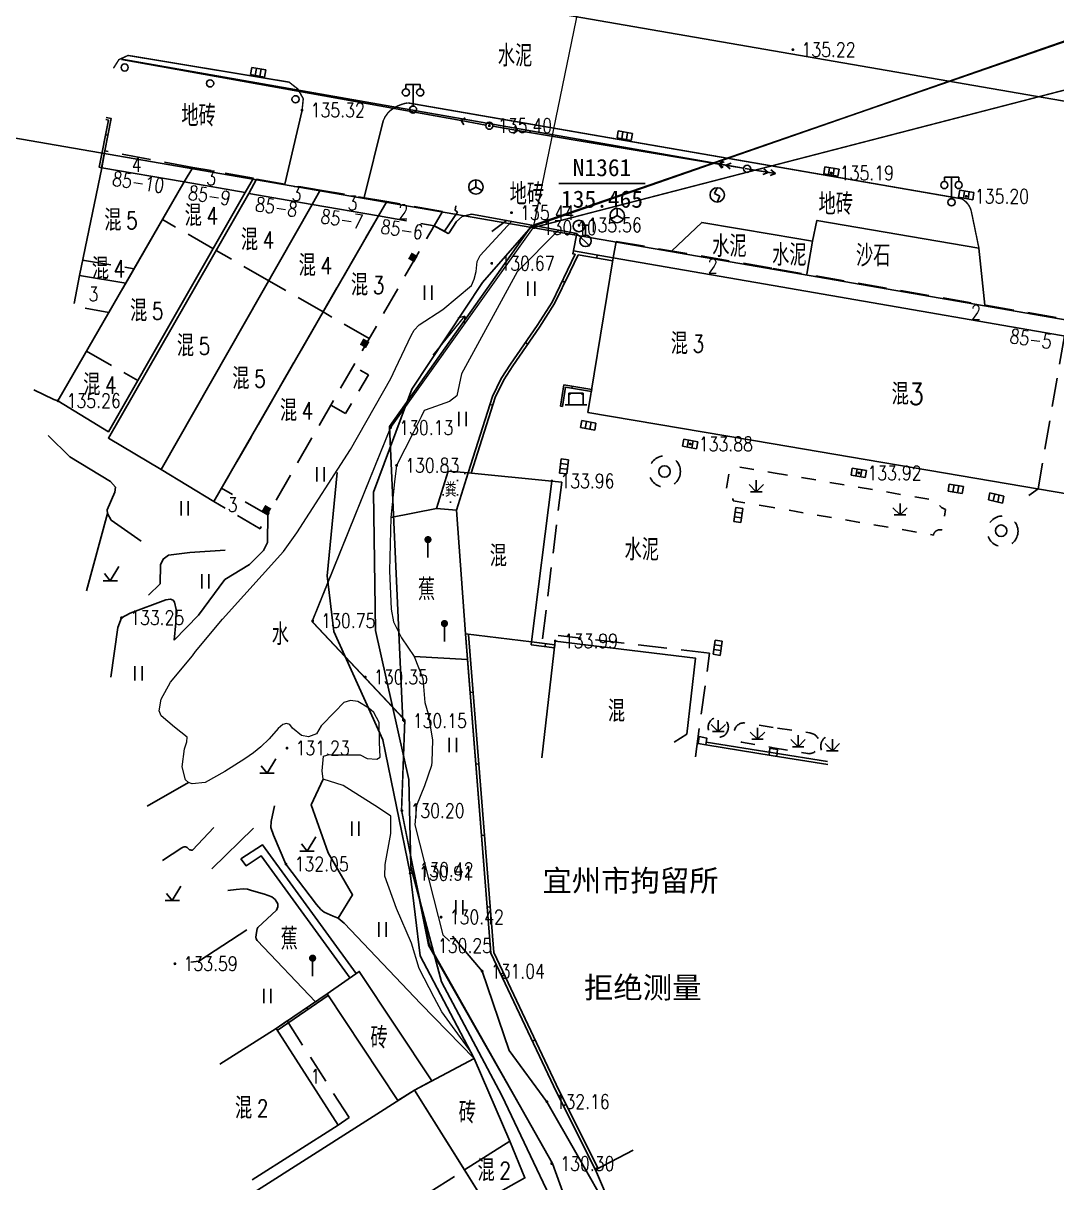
# Model space of a CAD drawing. Extents: x 529262 to 576451, y 2694391 to 2717535.
# Drawn here: x 564062.7 to 564134.7, y 2710622.6 to 2710703.5 of the extents above; entities that cross this region are included whole.
import ezdxf
from ezdxf.enums import TextEntityAlignment as Align
from ezdxf.xclip import XClip

# ---------------------------------------------------------------- set-up
doc = ezdxf.new("R2010")
doc.units = 0
doc.header["$XCLIPFRAME"] = 0
doc.linetypes.add('X5', pattern=[3, 2, -1])
doc.linetypes.add('X6', pattern=[2, 1, -1])
for name, color, linetype in [('a红线图', 1, 'Continuous'), ('DLDW', 8, 'Continuous'), ('DLSS', 4, 'Continuous'), ('DMTZ', 8, 'Continuous'), ('GCD', 8, 'Continuous'), ('GXYZ', 8, 'Continuous'), ('JMD', 8, 'Continuous'), ('KZD', 8, 'Continuous'), ('PP-COM', 7, 'Continuous'), ('RD-中线', 40, 'Continuous'), ('RD-红线', 7, 'Continuous'), ('ZBTZ', 8, 'Continuous'), ('ZJ', 7, 'Continuous'), ('污水管径标注_W10-', 202, 'Continuous')]:
    doc.layers.add(name, color=color, linetype=linetype)
doc.layers.add('SXSS', color=5, linetype='Continuous', lineweight=0)
doc.styles.add('HZ', font='rs.shx', dxfattribs={"width": 0.8, "bigfont": 'hztxt.shx'})
doc.styles.add('等线体', font='simhei.ttf')
doc.linetypes.add('10421', pattern='A,2,[150,AAA.SHX,S=0.5,R=0,X=0,Y=0.5],1e-11', length=2)
doc.linetypes.add('10422', pattern='A,0.75,[150,AAA.SHX,S=0.5,R=0,X=0,Y=0.5],1.5,[177,AAA.SHX,S=1,R=0,X=0,Y=0.4],0.75', length=3)
doc.linetypes.add('1161', pattern='A,0,[149,AAA.SHX,S=0.15,R=0,X=0,Y=0],-1.6', length=1.6)
doc.linetypes.add('444', pattern='A,4.5,[145,AAA.SHX,S=1,R=0,X=0,Y=1],4.5,-0.5,[146,AAA.SHX,S=1,R=0,X=0,Y=0],-0.5', length=10)
doc.linetypes.add('732', pattern='A,9,-0.5,[162,AAA.SHX,S=1,R=0,X=0,Y=0],-0.5', length=10)

# ---------------------------------------------------------------- blocks, each defined once
blk = doc.blocks.new('A$C19FD0107')
at = {"layer": 'RD-中线', "color": 8}
blk.add_lwpolyline([(-6735.89, 16285.457), (-7081.773, 16345.345), (-7093.954, 16347.49), (-7407.424, 16401.508), (-7408.075, 16401.628)], dxfattribs=at)
at = {"layer": 'RD-红线', "color": 8, "linetype": 'Continuous', "flags": 128}
blk.add_lwpolyline([(-6964.331, 16309.787), (-6956.452, 16308.423), (-6775.035, 16277.011)], dxfattribs=at)
blk = doc.blocks.new('GC200')
at = {"linetype": 'Continuous', "const_width": 0.2, "flags": 128}
blk.add_lwpolyline([(-0.1, 0, 1), (0.1, 0, 1)], format="xyb", close=True, dxfattribs=at)
blk = doc.blocks.new('gc041')
for p, q in [((-1, 0.5), (1, 0.5)), ((-1, -0.5), (-1, 0.5)), ((-0.33, 0.5), (-0.33, -0.5)), ((0.33, 0.5), (0.33, -0.5)), ((1, 0.5), (1, -0.5)), ((1, -0.5), (-1, -0.5))]:
    blk.add_line(p, q)
blk = doc.blocks.new('gc097')
at = {"color": 8}
for p, q in [((-1, 2.9), (-1, 3.5)), ((-1, 3.5), (1, 3.5)), ((0, 0.5), (0, 3.5)), ((1, 3.5), (1, 2.9))]:
    blk.add_line(p, q, dxfattribs=at)
for centre in [(-1, 2.4), (1, 2.4), (0, 0)]:
    blk.add_circle(centre, 0.5, dxfattribs=at)
blk = doc.blocks.new('gc124')
at = {"color": 8}
for p, q in [((-1, 1), (0, 0)), ((-0.8, 0), (0.8, 0)), ((0, 0), (0, 1.6)), ((0, 0), (1, 1))]:
    blk.add_line(p, q, dxfattribs=at)
blk = doc.blocks.new('gc122')
at = {"color": 8}
blk.add_circle((0, 0), 0.8, dxfattribs=at)
blk = doc.blocks.new('gc002')
at = {"color": 8, "const_width": 1}
blk.add_lwpolyline([(-0.5, 0), (0.5, 0)], dxfattribs=at)
blk = doc.blocks.new('gc048')
for q in [(-0.87, -0.5), (0, 1), (0.87, -0.5)]:
    blk.add_line((0, 0), q)
blk.add_circle((0, 0), 1)
blk = doc.blocks.new('gc134')
for p, q in [((-0.5, 2.2), (0.5, 2.2)), ((0, 0.8), (0, 2.2))]:
    blk.add_line(p, q)
blk.add_circle((0, 0), 0.8)
blk = doc.blocks.new('gc050')
for p, q in [((0, 1), (-0.38, 0.18)), ((-0.38, 0.18), (0.38, -0.18)), ((0, -1), (0.38, -0.18))]:
    blk.add_line(p, q)
blk.add_circle((0, 0), 1)
blk = doc.blocks.new('gc170')
at = {"color": 8, "linetype": 'Continuous'}
blk.add_circle((0, 0), 0.5, dxfattribs=at)
blk = doc.blocks.new('gc022')
for p, q in [((-1.5, 0), (1.5, 0)), ((-1, 0), (-1, 1.6)), ((-1, 1.6), (1, 1.6)), ((-1, 1.6), (-0.8, 1.4)), ((1, 1.6), (0.8, 1.4)), ((1, 1.6), (1, 0))]:
    blk.add_line(p, q)
blk = doc.blocks.new('gc123')
at = {"color": 8}
for p, q in [((0, 0), (1.2, 2)), ((-1, 0), (1, 0)), ((0, 0), (-0.8, 1))]:
    blk.add_line(p, q, dxfattribs=at)
blk = doc.blocks.new('gc121')
at = {"color": 8}
for p, q in [((-0.5, -1), (-0.5, 1)), ((0.5, -1), (0.5, 1))]:
    blk.add_line(p, q, dxfattribs=at)
blk = doc.blocks.new('gc165')
at = {"color": 8}
blk.add_line((0, 0), (0, 2), dxfattribs=at)
at = {"color": 8, "const_width": 0.5}
blk.add_lwpolyline([(-0.25, 2.5, 1), (0.25, 2.5, 1)], format="xyb", close=True, dxfattribs=at)
blk = doc.blocks.new('gc013a')
at = {"linetype": 'Continuous'}
blk.add_line((0.5, 0), (4, 0), dxfattribs=at)
at = {"linetype": 'Continuous', "flags": 128}
for points in [[(2.31, -0.4), (3, 0), (2.31, 0.4)], [(3.31, -0.4), (4, 0), (3.31, 0.4)]]:
    blk.add_lwpolyline(points, dxfattribs=at)
blk = doc.blocks.new('gc013b')
at = {"linetype": 'Continuous'}
blk.add_line((0.5, 0), (4, 0), dxfattribs=at)
at = {"linetype": 'Continuous', "flags": 128}
blk.add_lwpolyline([(3.5, 0.5), (4, 0), (3.5, -0.5)], dxfattribs=at)
blk = doc.blocks.new('gc086')
at = {"color": 8}
for p, q in [((0, 0), (7, 0)), ((7, 0), (6.18, 0.57)), ((7, 0), (6.18, -0.57))]:
    blk.add_line(p, q, dxfattribs=at)
blk = doc.blocks.new('gc117')
at = {"color": 8}
blk.add_circle((0, 0), 0.8, dxfattribs=at)
blk.add_point((0, 0), dxfattribs=at)

msp = doc.modelspace()

# ---------------------------------------------------------------- hatches: boundary and pattern name
at = {"layer": 'DLDW', "linetype": 'Continuous'}
h = msp.add_hatch(dxfattribs=at)
h.set_pattern_fill('1061', color=256, scale=0.5, style=0)
h.set_pattern_definition([(0, (114.99765, 2.56804), (0.5, 0.5), [0, -1]), (0, (115.49765, 3.06804), (0.5, 0.5), [0, -1])])
h.paths.add_polyline_path([(564093.746, 2710672.117), (564092.35, 2710672.23), (564091.527, 2710669.618), (564092.923, 2710669.505)])

# ---------------------------------------------------------------- linework, layer by layer
at = {"color": 8, "linetype": 'Continuous', "flags": 128}
for points in [[(564089.197, 2710654.818), (564088.259, 2710675.347), (564098.145, 2710689.324), (564157.1, 2710709.72), (564157.771, 2710722.566), (564163.425, 2710723.116), (564171.239, 2710725.667)], [(564089.924, 2710644.435), (564091.035, 2710639.149), (564099.61, 2710623.982), (564105.648, 2710607.229)]]:
    msp.add_lwpolyline(points, dxfattribs=at)
at = {"layer": 'a红线图', "color": 8, "lineweight": 0}
msp.add_lwpolyline([(564180.657, 2710762.122), (564177.458, 2710741.434), (564175.656, 2710734.581), (564173.502, 2710729.139), (564171.167, 2710725.621), (564163.381, 2710723.019), (564157.821, 2710722.612), (564157.093, 2710709.558), (564156.441, 2710704.268), (564103.58, 2710715.037), (564098.271, 2710689.203), (564088.339, 2710675.273), (564082.863, 2710661.751), (564089.318, 2710654.885), (564089.093, 2710648.604), (564090.982, 2710639.157), (564099.605, 2710623.995), (564108.781, 2710598.575)], dxfattribs=at)
msp.add_lwpolyline([(564180.657, 2710762.122), (564177.458, 2710741.434), (564175.656, 2710734.581), (564173.502, 2710729.139), (564171.167, 2710725.621), (564163.381, 2710723.019), (564157.821, 2710722.612), (564157.093, 2710709.558), (564156.441, 2710704.268), (564103.58, 2710715.037), (564098.271, 2710689.203), (564088.339, 2710675.273), (564082.863, 2710661.751), (564089.318, 2710654.885), (564089.093, 2710648.604), (564090.982, 2710639.157), (564099.605, 2710623.995), (564108.781, 2710598.575)], dxfattribs=at)
at = {"layer": 'DLDW', "linetype": 'Continuous', "flags": 128}
msp.add_lwpolyline([(564093.746, 2710672.117), (564092.35, 2710672.23), (564091.527, 2710669.618), (564092.923, 2710669.505)], close=True, dxfattribs=at)
at = {"layer": 'DLSS', "linetype": 'Continuous'}
for p, q in [((564096.416, 2710689.691), (564095.385, 2710688.932)), ((564096.416, 2710689.691), (564101.307, 2710688.804)), ((564101.307, 2710688.804), (564102.214, 2710687.901))]:
    msp.add_line(p, q, dxfattribs=at)
at = {"layer": 'DLSS', "linetype": 'Continuous', "const_width": 0.1}
msp.add_lwpolyline([(564082.167, 2710697.391), (564082.253, 2710698.184), (564081.873, 2710698.866), (564081.263, 2710699.343), (564070.044, 2710701.205), (564069.411, 2710700.917), (564069.025, 2710700.311)], dxfattribs=at)
at = {"layer": 'DLSS', "linetype": 'Continuous', "const_width": 0.1, "elevation": 135.373, "flags": 128}
for points in [[(564114.998, 2710693.486), (564089.536, 2710697.898, 0.147986), (564088.189, 2710697.252), (564087.959, 2710696.935), (564087.813, 2710696.637)], [(564129.322, 2710687.782), (564128.801, 2710690.306, 0.224606), (564128.118, 2710691.213), (564114.998, 2710693.486)]]:
    msp.add_lwpolyline(points, format="xyb", dxfattribs=at)
at = {"layer": 'DLSS', "linetype": 'X6', "flags": 128}
for points, elevation in [([(564114.998, 2710669.686), (564112.199, 2710670.164, 0.388039), (564111.678, 2710670.7), (564111.918, 2710672.141, 0.240953), (564112.561, 2710672.533), (564114.998, 2710672.119)], 133.975), ([(564114.998, 2710672.119), (564126.494, 2710670.164, 0.361187), (564127.004, 2710669.566), (564126.777, 2710668.11, 0.472888), (564126.155, 2710667.778), (564114.998, 2710669.686)], 133.975), ([(564114.998, 2710654.371), (564113.02, 2710654.672, 0.939815), (564112.78, 2710653.335), (564114.998, 2710652.954)], 134.077), ([(564114.998, 2710652.954), (564117.405, 2710652.54, 0.999197), (564117.551, 2710653.983), (564114.998, 2710654.371)], 134.077)]:
    msp.add_lwpolyline(points, format="xyb", dxfattribs=dict(at, elevation=elevation))
at = {"layer": 'DLSS', "linetype": 'X6'}
for centre, radius in [((564107.433, 2710672.208, 133.994), 1.092), ((564130.978, 2710668.036, 133.927), 1.07), ((564111.165, 2710654.374, 134.015), 0.703)]:
    msp.add_circle(centre, radius, dxfattribs=at)
msp.add_arc((564119.075, 2710653.058, 134.037), 0.773, 126.20907, 244.9198, dxfattribs=at)
at = {"layer": 'DMTZ', "linetype": '10422', "flags": 128}
for points in [[(564096.416, 2710689.691), (564093.968, 2710690.131), (564093.322, 2710689.968), (564092.935, 2710689.624), (564092.42, 2710688.841), (564092.344, 2710688.803), (564091.362, 2710689.331)], [(564101.067, 2710687.576), (564101.081, 2710687.619), (564101.307, 2710688.804)], [(564102.613, 2710623.521), (564099.904, 2710628.937), (564095.328, 2710638.62), (564093.699, 2710659.092), (564093.561, 2710660.879), (564092.923, 2710669.505), (564093.746, 2710672.117), (564095.433, 2710677.428), (564096.05, 2710678.69), (564096.685, 2710679.689), (564098.549, 2710682.378), (564099.588, 2710684.001), (564100.659, 2710686.242), (564101.189, 2710687.352), (564101.032, 2710687.379), (564101.067, 2710687.576)], [(564065.163, 2710677.132), (564064.865, 2710677.213), (564063.491, 2710677.898)]]:
    msp.add_lwpolyline(points, dxfattribs=at)
at = {"layer": 'DMTZ', "linetype": '10421', "flags": 128}
for points in [[(564064.475, 2710674.725), (564065.981, 2710673.226), (564068.822, 2710671.509), (564069.171, 2710671.106), (564069.12, 2710670.765), (564068.593, 2710669.529), (564068.618, 2710669.277)], [(564084.622, 2710672.132), (564083.907, 2710664.927), (564084.383, 2710661.056), (564087.795, 2710653.511), (564089.704, 2710644.209), (564090.39, 2710638.437), (564094.165, 2710631.279)], [(564068.618, 2710669.277), (564068.856, 2710668.819), (564070.948, 2710667.36)], [(564079.785, 2710669.175), (564079.769, 2710667.251), (564079.488, 2710666.69), (564078.498, 2710665.733), (564076.798, 2710664.684), (564074.953, 2710662.2), (564073.254, 2710660.441)], [(564076.819, 2710666.722), (564074.359, 2710666.559), (564072.873, 2710666.363), (564072.484, 2710666.101), (564072.312, 2710665.709), (564072.289, 2710664.379), (564071.469, 2710663.578)], [(564080.252, 2710648.892), (564080.015, 2710647.81), (564079.99, 2710647.386), (564080.176, 2710646.853), (564081.048, 2710644.84), (564083.17, 2710642.021), (564083.482, 2710641.672), (564083.707, 2710641.495), (564084.335, 2710641.221), (564084.691, 2710641.065), (564085.101, 2710640.73), (564090.45, 2710635.089), (564094.169, 2710631.28)], [(564072.443, 2710645.081), (564073.794, 2710645.969), (564073.874, 2710646.021), (564073.96, 2710646.046), (564074.052, 2710646.044), (564074.127, 2710646.026), (564074.165, 2710646.003), (564074.322, 2710645.844), (564074.369, 2710645.824), (564074.432, 2710645.802), (564074.506, 2710645.8), (564074.534, 2710645.814), (564076.029, 2710647.393)], [(564075.877, 2710644.5), (564078.795, 2710647.34)], [(564077.001, 2710642.996), (564077.568, 2710643.065), (564078.054, 2710643.12), (564078.359, 2710643.088), (564078.64, 2710643.01), (564079.54, 2710642.743), (564080.055, 2710642.549), (564080.289, 2710642.362), (564080.475, 2710642.077), (564080.476, 2710641.867), (564080.389, 2710641.633), (564079.083, 2710640.419), (564079.038, 2710640.316), (564078.988, 2710640.08), (564078.937, 2710639.74), (564078.978, 2710639.628), (564079.03, 2710639.52), (564083.092, 2710635.243)], [(564102.858, 2710615.84), (564103.039, 2710616.15), (564103.23, 2710616.15), (564103.675, 2710615.931), (564103.93, 2710615.927), (564104.206, 2710616.13), (564104.29, 2710616.5), (564104.205, 2710617.104), (564104.004, 2710617.549), (564102.521, 2710619.424), (564102.468, 2710619.788), (564102.527, 2710620.224), (564102.706, 2710620.582), (564102.892, 2710621.116), (564102.864, 2710621.882), (564101.339, 2710624.578), (564099.226, 2710628.28), (564096.604, 2710631.857), (564094.714, 2710637.373), (564092.644, 2710639.822)]]:
    msp.add_lwpolyline(points, dxfattribs=at)
at = {"layer": 'DMTZ', "linetype": '10421'}
for points in [[(564073.004, 2710663.316), (564072.676, 2710663.261), (564070.202, 2710662.341), (564069.59, 2710662.009), (564069.326, 2710661.322), (564068.851, 2710657.875)], [(564073.004, 2710663.316), (564073.178, 2710663.233), (564073.272, 2710663.093), (564073.393, 2710662.581), (564073.382, 2710661.661), (564073.254, 2710660.441)]]:
    msp.add_lwpolyline(points, dxfattribs=at)
at = {"layer": 'DMTZ', "linetype": '10422', "elevation": 133.565, "flags": 128}
for points in [[(564077.911, 2710645.196), (564079.417, 2710646.173), (564085.933, 2710637.205)], [(564085.509, 2710636.897), (564079.321, 2710645.411), (564078.272, 2710644.73), (564077.911, 2710645.196)]]:
    msp.add_lwpolyline(points, dxfattribs=at)
at = {"layer": 'GXYZ', "linetype": 'Continuous'}
for p, q in [((564093.244, 2710696.66), (564069.599, 2710700.915)), ((564111.203, 2710693.652), (564069.608, 2710700.95)), ((564111.2, 2710693.636), (564097.185, 2710695.977)), ((564113.027, 2710693.331), (564115.144, 2710692.967))]:
    msp.add_line(p, q, dxfattribs=at)
at = {"layer": 'GXYZ', "linetype": '732', "flags": 128}
msp.add_lwpolyline([(564190.37, 2710463.143), (564190.386, 2710467.025), (564189.579, 2710469.156), (564186.731, 2710471.163), (564184.456, 2710473.027), (564183.021, 2710476.047), (564179.783, 2710485.702), (564177.782, 2710492.779), (564176.798, 2710499.513), (564176.175, 2710507.868), (564178.439, 2710515.777), (564181.881, 2710521.084), (564184.755, 2710529.967), (564185.933, 2710536.671), (564185.285, 2710541.14), (564182.402, 2710547.432), (564179.873, 2710548.785), (564175.559, 2710549.294), (564163.476, 2710554.198), (564153.663, 2710559.149), (564143.785, 2710566.215), (564141.644, 2710568.445), (564137.564, 2710571.934), (564133.83, 2710574.642), (564129.81, 2710576.899), (564122.388, 2710579.8), (564119.895, 2710582.521), (564119.15, 2710587.419), (564118.187, 2710590.186), (564114.103, 2710593.882), (564110.752, 2710595.123), (564107.191, 2710600.989), (564104.682, 2710610.577), (564101.404, 2710617.513), (564096.096, 2710628.709), (564091.879, 2710636.635), (564089.742, 2710644.659), (564089.613, 2710650.743), (564087.283, 2710661.114), (564087.154, 2710670.756), (564089.808, 2710677.939), (564094.734, 2710685.389), (564098.14, 2710689.247), (564157.276, 2710709.889), (564158.941, 2710722.677), (564170.731, 2710725.876), (564175.463, 2710734.571), (564177.426, 2710742.717), (564180.17, 2710760.422), (564179.078, 2710764.864), (564165.135, 2710778.121), (564158.076, 2710828.047), (564164.727, 2710856.572), (564174.244, 2710890.215), (564177.245, 2710909.001), (564177.375, 2710911.216)], dxfattribs=at)
at = {"layer": 'JMD', "linetype": 'Continuous'}
for p, q in [((564068.638, 2710695.647), (564068.491, 2710695.676)), ((564068.189, 2710693.38), (564068.042, 2710693.409)), ((564101.067, 2710687.576), (564101.032, 2710687.379)), ((564102.736, 2710687.286), (564102.702, 2710687.089)), ((564100.295, 2710685.481), (564100.475, 2710685.395)), ((564097.732, 2710681.2), (564097.897, 2710681.086)), ((564100.981, 2710678.149), (564100.957, 2710678.001)), ((564102.351, 2710677.925), (564102.326, 2710677.777)), ((564095.259, 2710676.882), (564095.45, 2710676.822)), ((564100.165, 2710676.763), (564100.313, 2710676.739)), ((564133.446, 2710671), (564132.793, 2710670.538)), ((564098.154, 2710660.321), (564098.13, 2710660.122)), ((564099.128, 2710660.203), (564099.104, 2710660.004)), ((564099.778, 2710660.124), (564099.754, 2710659.925)), ((564093.885, 2710656.797, -528.909), (564094.084, 2710656.813, -528.909)), ((564110.331, 2710653.34), (564110.299, 2710653.143)), ((564115.268, 2710652.553, 133.514), (564115.237, 2710652.355, 133.514)), ((564094.28, 2710651.813, -528.909), (564094.48, 2710651.829, -528.909)), ((564094.676, 2710646.829, -528.909), (564094.875, 2710646.845, -528.909)), ((564095.072, 2710641.844, -528.909), (564095.271, 2710641.86, -528.909)), ((564096.014, 2710637.168), (564096.15, 2710637.232)), ((564096.082, 2710637.024, -528.909), (564096.263, 2710637.109, -528.909)), ((564096.099, 2710637.032), (564096.235, 2710637.096)), ((564083.909, 2710635.801), (564083.993, 2710635.677)), ((564082.489, 2710634.831), (564082.573, 2710634.708)), ((564098.218, 2710632.503, -528.909), (564098.399, 2710632.589, -528.909)), ((564100.376, 2710627.993, -528.909), (564100.555, 2710628.082, -528.909))]:
    msp.add_line(p, q, dxfattribs=at)
at = {"layer": 'JMD', "linetype": 'X5'}
msp.add_line((564135.278, 2710681.655), (564133.446, 2710671), dxfattribs=at)
at = {"layer": 'JMD', "linetype": 'Continuous', "flags": 128}
for points in [[(564068.488, 2710696.731), (564068.691, 2710696.69), (564068.042, 2710693.409)], [(564068.518, 2710696.878), (564068.868, 2710696.808), (564068.189, 2710693.38)], [(564101.032, 2710687.379), (564101.189, 2710687.352)], [(564101.067, 2710687.576), (564103.85, 2710687.092)], [(564101.394, 2710687.316), (564103.817, 2710686.895)], [(564114.998, 2710685.163), (564103.85, 2710687.092), (564102.088, 2710676.317), (564114.998, 2710674.128)], [(564114.998, 2710674.128), (564137.783, 2710670.264), (564139.625, 2710680.903), (564114.998, 2710685.163)], [(564102.351, 2710677.925), (564100.407, 2710678.243), (564100.165, 2710676.763)], [(564102.326, 2710677.777), (564100.531, 2710678.071), (564100.313, 2710676.739)], [(564098.154, 2710660.321), (564099.778, 2710660.124)], [(564098.13, 2710660.122), (564099.754, 2710659.925)], [(564080.359, 2710633.377), (564083.909, 2710635.801)], [(564080.44, 2710633.251), (564083.993, 2710635.677)], [(564078.687, 2710622.841), (564084.678, 2710626.642), (564080.359, 2710633.377), (564076.429, 2710630.884)], [(564105.238, 2710624.901), (564102.613, 2710623.521), (564103.797, 2710620.759), (564107.026, 2710622.04)]]:
    msp.add_lwpolyline(points, dxfattribs=at)
at = {"layer": 'JMD', "linetype": 'X5'}
for points in [[(564073.962, 2710692.402), (564074.555, 2710693.405), (564068.422, 2710694.558), (564068.21, 2710693.375)], [(564078.192, 2710691.652), (564078.785, 2710692.655), (564074.555, 2710693.405), (564073.962, 2710692.402)], [(564091.362, 2710689.331), (564091.955, 2710690.334), (564088.077, 2710691.021), (564087.484, 2710690.018)], [(564103.85, 2710687.092), (564104.051, 2710688.247), (564114.998, 2710686.355)], [(564114.998, 2710686.355), (564139.825, 2710682.063), (564139.625, 2710680.903)], [(564109.573, 2710652.319), (564110.56, 2710659.536), (564100.01, 2710660.78)], [(564080.359, 2710633.377), (564081.128, 2710633.907), (564085.447, 2710627.172), (564084.678, 2710626.642)]]:
    msp.add_lwpolyline(points, dxfattribs=at)
at = {"layer": 'JMD', "linetype": 'Continuous', "flags": 128}
for points in [[(564068.21, 2710693.375), (564066.652, 2710685.876), (564069.886, 2710685.329), (564073.962, 2710692.402)], [(564073.962, 2710692.402), (564078.192, 2710691.652), (564068.679, 2710674.972), (564065.163, 2710677.132)], [(564078.449, 2710691.577), (564068.676, 2710674.538), (564072.34, 2710672.338), (564082.882, 2710690.807)], [(564082.882, 2710690.807), (564087.484, 2710690.018), (564076.028, 2710670.114), (564072.34, 2710672.338)], [(564088.836, 2710628.354), (564083.909, 2710635.801), (564086.154, 2710637.358), (564091.201, 2710629.726), (564089.991, 2710629.092)], [(564089.991, 2710629.092), (564094.169, 2710631.28), (564096.64, 2710625.537), (564093.486, 2710623.525)], [(564089.991, 2710629.092), (564078.815, 2710621.953), (564083.638, 2710614.263), (564094.842, 2710621.366)]]:
    msp.add_lwpolyline(points, close=True, dxfattribs=at)
at = {"layer": 'JMD', "linetype": 'X5'}
for points, elevation in [([(564078.449, 2710691.577), (564078.989, 2710692.585), (564083.422, 2710691.815), (564082.882, 2710690.807)], -527.367), ([(564087.484, 2710690.018), (564088.077, 2710691.021), (564083.422, 2710691.815), (564082.882, 2710690.807)], 135.674), ([(564099.558, 2710671.542), (564100.256, 2710671.467), (564098.891, 2710660.232), (564098.154, 2710660.321)], 133.963)]:
    msp.add_lwpolyline(points, dxfattribs=dict(at, elevation=elevation))
at = {"layer": 'JMD', "linetype": '444'}
msp.add_lwpolyline([(564091.362, 2710689.331), (564092.098, 2710688.948), (564092.989, 2710690.276), (564092.831, 2710690.412), (564092.888, 2710690.719)], dxfattribs=at)
at = {"layer": 'JMD', "linetype": 'X5', "flags": 128}
for points in [[(564075.96, 2710687.739), (564072.442, 2710689.764)], [(564079.852, 2710685.499), (564076.176, 2710687.615)], [(564083.631, 2710683.324), (564079.852, 2710685.499)], [(564086.843, 2710681.475), (564083.631, 2710683.324)], [(564076.557, 2710671.033), (564076.011, 2710670.102), (564079.24, 2710668.219), (564079.778, 2710669.19)]]:
    msp.add_lwpolyline(points, dxfattribs=at)
msp.add_lwpolyline([(564087.484, 2710690.018), (564091.362, 2710689.331), (564079.778, 2710669.19), (564076.557, 2710671.033)], close=True, dxfattribs=at)
for points, elevation in [([(564066.872, 2710686.937), (564070.462, 2710686.329)], 12.934), ([(564066.652, 2710685.876), (564066.257, 2710683.727), (564068.704, 2710683.277), (564069.886, 2710685.329)], -529.811), ([(564067.15, 2710680.581), (564070.718, 2710678.547)], -515.648), ([(564084.169, 2710676.825), (564085.189, 2710676.238), (564086.797, 2710678.936), (564085.734, 2710679.547)], -531.875), ([(564092.002, 2710619.625), (564090.663, 2710621.721), (564093.486, 2710623.525)], -523.618)]:
    msp.add_lwpolyline(points, dxfattribs=dict(at, elevation=elevation))
at = {"layer": 'JMD', "linetype": 'Continuous'}
for points in [[(564093.746, 2710672.117), (564095.433, 2710677.428), (564096.05, 2710678.69), (564096.685, 2710679.689), (564098.549, 2710682.378), (564099.588, 2710684.001), (564100.659, 2710686.242), (564101.189, 2710687.352)], [(564093.949, 2710672.097), (564095.619, 2710677.353), (564096.224, 2710678.592), (564096.851, 2710679.578), (564098.715, 2710682.267), (564099.763, 2710683.904), (564100.839, 2710686.156), (564101.394, 2710687.316)], [(564108.083, 2710653.347), (564108.977, 2710653.905), (564109.571, 2710659.195), (564099.808, 2710660.387), (564098.874, 2710652.237)]]:
    msp.add_lwpolyline(points, dxfattribs=at)
at = {"layer": 'JMD', "linetype": 'Continuous', "flags": 128}
for points, elevation in [([(564093.746, 2710672.117), (564099.558, 2710671.542), (564098.154, 2710660.321), (564093.561, 2710660.879), (564092.923, 2710669.505)], -0.057), ([(564109.767, 2710653.245), (564109.834, 2710653.724), (564110.364, 2710653.622), (564110.299, 2710653.157)], -529.551), ([(564093.486, 2710623.525), (564096.64, 2710625.537), (564097.692, 2710622.971), (564094.842, 2710621.366)], -524.469)]:
    msp.add_lwpolyline(points, close=True, dxfattribs=dict(at, elevation=elevation))
for points, elevation in [([(564093.561, 2710660.879), (564095.328, 2710638.62), (564099.904, 2710628.937), (564102.613, 2710623.521)], -528.909), ([(564093.763, 2710660.854), (564095.524, 2710638.672), (564100.084, 2710629.025), (564102.79, 2710623.614)], -528.909), ([(564114.998, 2710652.393), (564110.299, 2710653.143)], 133.514), ([(564114.998, 2710652.596), (564110.331, 2710653.34)], 133.514), ([(564114.998, 2710652.393), (564114.714, 2710652.439), (564114.768, 2710652.913), (564114.998, 2710652.875)], -529.839), ([(564114.998, 2710652.875), (564115.301, 2710652.824), (564115.247, 2710652.354), (564114.998, 2710652.393)], -529.839), ([(564118.783, 2710651.992), (564114.998, 2710652.596)], 133.514), ([(564118.803, 2710651.787), (564114.998, 2710652.393)], 133.514)]:
    msp.add_lwpolyline(points, dxfattribs=dict(at, elevation=elevation))
at = {"layer": 'KZD', "linetype": 'Continuous'}
msp.add_line((564100.064, 2710692.281), (564106.064, 2710692.281), dxfattribs=at)
at = {"layer": 'SXSS', "color": 8, "linetype": 'Continuous', "flags": 128}
msp.add_lwpolyline([(564093.939, 2710631.734), (564091.894, 2710634.552), (564091.382, 2710635.531), (564090.325, 2710637.565), (564089.793, 2710639.332), (564088.743, 2710641.736), (564087.939, 2710644.002), (564087.948, 2710644.802), (564088.351, 2710646.967), (564088.351, 2710648.174), (564087.495, 2710648.753), (564085.029, 2710650.313), (564083.639, 2710650.763), (564083.569, 2710651.345), (564083.67, 2710652.352), (564084.056, 2710652.471), (564084.752, 2710652.452), (564086.212, 2710652.452), (564086.703, 2710652.197), (564087.369, 2710652.15), (564087.601, 2710652.3), (564087.56, 2710653.33), (564087.537, 2710654.705), (564087.179, 2710655.407), (564086.827, 2710655.714), (564086.047, 2710656.172), (564085.532, 2710656.239), (564085.084, 2710656.103), (564084.442, 2710655.462), (564083.503, 2710654.476), (564083.182, 2710653.926), (564082.611, 2710653.709), (564082.127, 2710653.812), (564081.508, 2710654.316), (564081.325, 2710654.568), (564081.076, 2710654.651), (564080.821, 2710654.568), (564080.5, 2710654.293), (564079.878, 2710653.576), (564079.285, 2710653.009), (564078.78, 2710652.597), (564078.173, 2710652.183), (564076.793, 2710651.288), (564075.42, 2710650.529), (564074.514, 2710650.441), (564074.263, 2710650.536), (564074.046, 2710650.704), (564073.813, 2710651.61), (564073.988, 2710652.866), (564074.144, 2710653.368), (564074.163, 2710653.684), (564073.287, 2710654.385), (564072.352, 2710655.174), (564072.218, 2710655.525), (564072.352, 2710656.342), (564072.994, 2710657.511), (564074.543, 2710659.352), (564074.733, 2710659.652), (564076.62, 2710661.92), (564080.88, 2710666.634), (564081.813, 2710667.938), (564085.541, 2710673.732), (564088.355, 2710678.691), (564088.667, 2710679.381), (564089.76, 2710681.678), (564089.983, 2710682.06), (564090.325, 2710682.431), (564091.982, 2710683.486), (564093.969, 2710685.171), (564094.159, 2710685.611), (564094.294, 2710686.139), (564094.367, 2710686.852), (564094.58, 2710687.254), (564096.757, 2710689.629)], dxfattribs=at)
at = {"layer": 'SXSS', "color": 8, "linetype": 'Continuous', "elevation": 130.669, "flags": 128}
msp.add_lwpolyline([(564100.03, 2710689.02), (564097.148, 2710686.124), (564093.279, 2710679.011), (564092.956, 2710677.48), (564092.437, 2710677.082), (564091.13, 2710676.608), (564090.681, 2710676.445), (564090.464, 2710676.018), (564089.909, 2710674.909), (564088.751, 2710672.625), (564088.616, 2710671.489), (564088.359, 2710669.008), (564088.255, 2710665.27), (564088.374, 2710662.618), (564088.53, 2710661.723), (564089.095, 2710660.622), (564089.967, 2710659.299), (564090.583, 2710657.766), (564090.732, 2710656.1), (564090.951, 2710655.313), (564091.264, 2710653.489), (564091.21, 2710651.972), (564091.181, 2710651.704), (564090.695, 2710650.292), (564090.148, 2710648.915), (564090.013, 2710647.583), (564091.974, 2710639.898), (564092.444, 2710639.466)], dxfattribs=at)
at = {"layer": 'ZBTZ', "linetype": '1161', "flags": 128}
for points, elevation in [([(564082.167, 2710697.391), (564080.963, 2710692.242)], 135.322), ([(564087.813, 2710696.637), (564086.487, 2710691.292)], 135.261), ([(564117.732, 2710688.263), (564117.332, 2710685.951)], 135.35), ([(564089.967, 2710659.299), (564093.699, 2710659.092)], -535.303), ([(564074.263, 2710650.536), (564071.375, 2710648.884)], -313.297)]:
    msp.add_lwpolyline(points, dxfattribs=dict(at, elevation=elevation))
at = {"layer": 'ZBTZ', "linetype": '1161'}
for points in [[(564114.998, 2710688.725), (564110.011, 2710689.569), (564107.93, 2710687.576)], [(564129.322, 2710687.782), (564118.042, 2710689.704), (564117.732, 2710688.263), (564114.998, 2710688.725)], [(564068.618, 2710669.277), (564067.16, 2710663.897)], [(564083.639, 2710650.763), (564082.808, 2710648.981), (564083.993, 2710645.63), (564085.69, 2710642.694), (564084.691, 2710641.065)], [(564078.32, 2710640.267), (564074.977, 2710638.065), (564074.429, 2710638.009)]]:
    msp.add_lwpolyline(points, dxfattribs=at)
at = {"layer": 'ZBTZ', "linetype": '1161', "flags": 128}
for points in [[(564129.322, 2710687.782), (564129.727, 2710683.808)], [(564091.527, 2710669.618), (564088.359, 2710669.008)]]:
    msp.add_lwpolyline(points, dxfattribs=at)
at = {"layer": '污水管径标注_W10-', "color": 0, "const_width": 0.1}
msp.add_lwpolyline([(564105.662, 2710607.216), (564099.605, 2710623.995), (564090.982, 2710639.157), (564089.093, 2710648.604), (564089.318, 2710654.885), (564086.547, 2710657.833), (564082.863, 2710661.751), (564088.339, 2710675.273), (564098.271, 2710689.203), (564122.244, 2710695.412), (564139.824, 2710699.965), (564156.441, 2710704.268), (564157.093, 2710709.558), (564157.821, 2710722.612), (564163.381, 2710723.019), (564171.167, 2710725.621), (564173.502, 2710729.139), (564175.656, 2710734.581), (564177.458, 2710741.434), (564179.519, 2710754.762), (564180.657, 2710762.122)], dxfattribs=at)

# ---------------------------------------------------------------- block references
at = {"layer": 'DLDW', "linetype": 'Continuous', "xscale": 0.5, "yscale": 0.5, "zscale": 0.5}
for name, p in [('gc097', (564089.901, 2710697.428)), ('gc097', (564127.415, 2710690.969)), ('gc022', (564101.252, 2710676.859))]:
    msp.add_blockref(name, p, dxfattribs=at)
at = {"layer": 'GCD', "linetype": 'Continuous'}
ref = msp.add_blockref('GC200', (564116.363, 2710701.61, 135.22), dxfattribs=dict(at, xscale=0.5, yscale=0.5))
ref.add_attrib('height', '135.22', dxfattribs={"linetype": 'Continuous', "height": 1, "style": 'HZ', "width": 0.8}).set_placement((564116.963, 2710701.61, 135.22), align=Align.MIDDLE_LEFT)
ref = msp.add_blockref('GC200', (564082.167, 2710697.391, 135.322), dxfattribs=dict(at, xscale=0.5, yscale=0.5))
ref.add_attrib('height', '135.32', dxfattribs={"linetype": 'Continuous', "height": 1, "style": 'HZ', "width": 0.8}).set_placement((564082.767, 2710697.391, 135.322), align=Align.MIDDLE_LEFT)
ref = msp.add_blockref('GC200', (564095.213, 2710696.306, 135.404), dxfattribs=dict(at, xscale=0.5, yscale=0.5))
ref.add_attrib('height', '135.40', dxfattribs={"linetype": 'Continuous', "height": 1, "style": 'HZ', "width": 0.8}).set_placement((564095.813, 2710696.306, 135.404), align=Align.MIDDLE_LEFT)
ref = msp.add_blockref('GC200', (564119.034, 2710693.014, 135.189), dxfattribs=dict(at, xscale=0.5, yscale=0.5))
ref.add_attrib('height', '135.19', dxfattribs={"linetype": 'Continuous', "height": 1, "style": 'HZ', "width": 0.8}).set_placement((564119.634, 2710693.014, 135.189), align=Align.MIDDLE_LEFT)
ref = msp.add_blockref('GC200', (564128.443, 2710691.385, 135.2), dxfattribs=dict(at, xscale=0.5, yscale=0.5))
ref.add_attrib('height', '135.20', dxfattribs={"linetype": 'Continuous', "height": 1, "style": 'HZ', "width": 0.8}).set_placement((564129.043, 2710691.385, 135.2), align=Align.MIDDLE_LEFT)
at = {"layer": 'GCD', "color": 3, "linetype": 'Continuous'}
ref = msp.add_blockref('GC200', (564096.759, 2710690.244, 135.441), dxfattribs=dict(at, xscale=0.5, yscale=0.5, zscale=0.5))
ref.add_attrib('height', '135.44', dxfattribs={"linetype": 'Continuous', "height": 1, "style": 'HZ', "width": 0.8}).set_placement((564097.359, 2710690.244, 135.441), align=Align.MIDDLE_LEFT)
at = {"layer": 'GCD', "linetype": 'Continuous'}
ref = msp.add_blockref('GC200', (564098.335, 2710689.2, 130.1), dxfattribs=dict(at, xscale=0.5, yscale=0.5, zscale=0.5))
ref.add_attrib('height', '130.10', dxfattribs={"linetype": 'Continuous', "height": 1, "style": 'HZ', "width": 0.8}).set_placement((564098.935, 2710689.2, 130.1), align=Align.MIDDLE_LEFT)
at = {"layer": 'GCD', "color": 3, "linetype": 'Continuous'}
ref = msp.add_blockref('GC200', (564101.466, 2710689.388, 135.563), dxfattribs=dict(at, xscale=0.5, yscale=0.5, zscale=0.5))
ref.add_attrib('height', '135.56', dxfattribs={"linetype": 'Continuous', "height": 1, "style": 'HZ', "width": 0.8}).set_placement((564102.066, 2710689.388, 135.563), align=Align.MIDDLE_LEFT)
at = {"layer": 'GCD', "linetype": 'Continuous'}
ref = msp.add_blockref('GC200', (564095.382, 2710686.716, 130.669), dxfattribs=dict(at, xscale=0.5, yscale=0.5))
ref.add_attrib('height', '130.67', dxfattribs={"linetype": 'Continuous', "height": 1, "style": 'HZ', "width": 0.8}).set_placement((564095.982, 2710686.716, 130.669), align=Align.MIDDLE_LEFT)
ref = msp.add_blockref('GC200', (564065.163, 2710677.132, 135.255), dxfattribs=dict(at, xscale=0.5, yscale=0.5))
ref.add_attrib('height', '135.26', dxfattribs={"linetype": 'Continuous', "height": 1, "style": 'HZ', "width": 0.8}).set_placement((564065.763, 2710677.132, 135.255), align=Align.MIDDLE_LEFT)
ref = msp.add_blockref('GC200', (564088.337, 2710675.258, 130.13), dxfattribs=dict(at, xscale=0.5, yscale=0.5, zscale=0.5))
ref.add_attrib('height', '130.13', dxfattribs={"linetype": 'Continuous', "height": 1, "style": 'HZ', "width": 0.8}).set_placement((564088.937, 2710675.258, 130.13), align=Align.MIDDLE_LEFT)
ref = msp.add_blockref('GC200', (564109.21, 2710674.127, 133.878), dxfattribs=dict(at, xscale=0.5, yscale=0.5))
ref.add_attrib('height', '133.88', dxfattribs={"linetype": 'Continuous', "height": 1, "style": 'HZ', "width": 0.8}).set_placement((564109.81, 2710674.127, 133.878), align=Align.MIDDLE_LEFT)
ref = msp.add_blockref('GC200', (564088.751, 2710672.625, 130.83), dxfattribs=dict(at, xscale=0.5, yscale=0.5))
ref.add_attrib('height', '130.83', dxfattribs={"linetype": 'Continuous', "height": 1, "style": 'HZ', "width": 0.8}).set_placement((564089.351, 2710672.625, 130.83), align=Align.MIDDLE_LEFT)
ref = msp.add_blockref('GC200', (564120.957, 2710672.105, 133.923), dxfattribs=dict(at, xscale=0.5, yscale=0.5))
ref.add_attrib('height', '133.92', dxfattribs={"linetype": 'Continuous', "height": 1, "style": 'HZ', "width": 0.8}).set_placement((564121.557, 2710672.105, 133.923), align=Align.MIDDLE_LEFT)
ref = msp.add_blockref('GC200', (564099.558, 2710671.542, 133.963), dxfattribs=dict(at, xscale=0.5, yscale=0.5))
ref.add_attrib('height', '133.96', dxfattribs={"linetype": 'Continuous', "height": 1, "style": 'HZ', "width": 0.8}).set_placement((564100.158, 2710671.542, 133.963), align=Align.MIDDLE_LEFT)
ref = msp.add_blockref('GC200', (564069.59, 2710662.009, 133.247), dxfattribs=dict(at, xscale=0.5, yscale=0.5))
ref.add_attrib('height', '133.25', dxfattribs={"linetype": 'Continuous', "height": 1, "style": 'HZ', "width": 0.8}).set_placement((564070.19, 2710662.009, 133.247), align=Align.MIDDLE_LEFT)
ref = msp.add_blockref('GC200', (564082.903, 2710661.799, 130.752), dxfattribs=dict(at, xscale=0.5, yscale=0.5, zscale=0.5))
ref.add_attrib('height', '130.75', dxfattribs={"linetype": 'Continuous', "height": 1, "style": 'HZ', "width": 0.8}).set_placement((564083.503, 2710661.799, 130.752), align=Align.MIDDLE_LEFT)
ref = msp.add_blockref('GC200', (564099.808, 2710660.387, 133.988), dxfattribs=dict(at, xscale=0.5, yscale=0.5))
ref.add_attrib('height', '133.99', dxfattribs={"linetype": 'Continuous', "height": 1, "style": 'HZ', "width": 0.8}).set_placement((564100.408, 2710660.387, 133.988), align=Align.MIDDLE_LEFT)
ref = msp.add_blockref('GC200', (564086.57, 2710657.873, 130.35), dxfattribs=dict(at, xscale=0.5, yscale=0.5, zscale=0.5))
ref.add_attrib('height', '130.35', dxfattribs={"linetype": 'Continuous', "height": 1, "style": 'HZ', "width": 0.8}).set_placement((564087.17, 2710657.873, 130.35), align=Align.MIDDLE_LEFT)
ref = msp.add_blockref('GC200', (564089.279, 2710654.827, 130.149), dxfattribs=dict(at, xscale=0.5, yscale=0.5, zscale=0.5))
ref.add_attrib('height', '130.15', dxfattribs={"linetype": 'Continuous', "height": 1, "style": 'HZ', "width": 0.8}).set_placement((564089.879, 2710654.827, 130.149), align=Align.MIDDLE_LEFT)
ref = msp.add_blockref('GC200', (564081.117, 2710652.926, 131.228), dxfattribs=dict(at, xscale=0.5, yscale=0.5))
ref.add_attrib('height', '131.23', dxfattribs={"linetype": 'Continuous', "height": 1, "style": 'HZ', "width": 0.8}).set_placement((564081.717, 2710652.926, 131.228), align=Align.MIDDLE_LEFT)
ref = msp.add_blockref('GC200', (564089.121, 2710648.56, 130.2), dxfattribs=dict(at, xscale=0.5, yscale=0.5, zscale=0.5))
ref.add_attrib('height', '130.20', dxfattribs={"linetype": 'Continuous', "height": 1, "style": 'HZ', "width": 0.8}).set_placement((564089.721, 2710648.56, 130.2), align=Align.MIDDLE_LEFT)
ref = msp.add_blockref('GC200', (564081.048, 2710644.84, 132.054), dxfattribs=dict(at, xscale=0.5, yscale=0.5))
ref.add_attrib('height', '132.05', dxfattribs={"linetype": 'Continuous', "height": 1, "style": 'HZ', "width": 0.8}).set_placement((564081.648, 2710644.84, 132.054), align=Align.MIDDLE_LEFT)
ref = msp.add_blockref('GC200', (564089.747, 2710644.456, 130.415), dxfattribs=dict(at, xscale=0.5, yscale=0.5, zscale=0.5))
ref.add_attrib('height', '130.42', dxfattribs={"linetype": 'Continuous', "height": 1, "style": 'HZ', "width": 0.8}).set_placement((564090.347, 2710644.456, 130.415), align=Align.MIDDLE_LEFT)
ref = msp.add_blockref('GC200', (564089.702, 2710644.196, 130.911), dxfattribs=dict(at, xscale=0.5, yscale=0.5, zscale=0.5))
ref.add_attrib('height', '130.91', dxfattribs={"linetype": 'Continuous', "height": 1, "style": 'HZ', "width": 0.8}).set_placement((564090.302, 2710644.196, 130.911), align=Align.MIDDLE_LEFT)
ref = msp.add_blockref('GC200', (564091.854, 2710641.143, 130.416), dxfattribs=dict(at, xscale=0.5, yscale=0.5, zscale=0.5))
ref.add_attrib('height', '130.42', dxfattribs={"linetype": 'Continuous', "height": 1, "style": 'HZ', "width": 0.8}).set_placement((564092.454, 2710641.143, 130.416), align=Align.MIDDLE_LEFT)
ref = msp.add_blockref('GC200', (564091.031, 2710639.161, 130.25), dxfattribs=dict(at, xscale=0.5, yscale=0.5, zscale=0.5))
ref.add_attrib('height', '130.25', dxfattribs={"linetype": 'Continuous', "height": 1, "style": 'HZ', "width": 0.8}).set_placement((564091.631, 2710639.161, 130.25), align=Align.MIDDLE_LEFT)
ref = msp.add_blockref('GC200', (564073.31, 2710637.894, 133.588), dxfattribs=dict(at, xscale=0.5, yscale=0.5))
ref.add_attrib('height', '133.59', dxfattribs={"linetype": 'Continuous', "height": 1, "style": 'HZ', "width": 0.8}).set_placement((564073.91, 2710637.894, 133.588), align=Align.MIDDLE_LEFT)
ref = msp.add_blockref('GC200', (564094.714, 2710637.373, 131.038), dxfattribs=dict(at, xscale=0.5, yscale=0.5))
ref.add_attrib('height', '131.04', dxfattribs={"linetype": 'Continuous', "height": 1, "style": 'HZ', "width": 0.8}).set_placement((564095.314, 2710637.373, 131.038), align=Align.MIDDLE_LEFT)
ref = msp.add_blockref('GC200', (564099.226, 2710628.28, 132.155), dxfattribs=dict(at, xscale=0.5, yscale=0.5))
ref.add_attrib('height', '132.16', dxfattribs={"linetype": 'Continuous', "height": 1, "style": 'HZ', "width": 0.8}).set_placement((564099.826, 2710628.28, 132.155), align=Align.MIDDLE_LEFT)
ref = msp.add_blockref('GC200', (564099.556, 2710623.967, 130.3), dxfattribs=dict(at, xscale=0.5, yscale=0.5, zscale=0.5))
ref.add_attrib('height', '130.30', dxfattribs={"linetype": 'Continuous', "height": 1, "style": 'HZ', "width": 0.8}).set_placement((564100.156, 2710623.967, 130.3), align=Align.MIDDLE_LEFT)
at = {"layer": 'GXYZ', "linetype": 'Continuous'}
for name, p, xscale, yscale, zscale, rotation in [('gc041', (564079.109, 2710700.031), 0.4999999999955753, 0.4999999999955753, 0.4999999999955753, 350.2359995000658), ('gc013b', (564095.213, 2710696.306), 0.4999999999868086, 0.4999999999868086, 0.4999999999868086, 169.7998044402866), ('gc013b', (564095.213, 2710696.306), 0.4999999999751097, 0.4999999999751097, 0.4999999999751097, 350.5169859424191), ('gc041', (564104.646, 2710695.611), 0.4999999999775687, 0.4999999999775687, 0.4999999999775687, 350.163992269941), ('gc013b', (564113.173, 2710693.306), 0.4999999999751097, 0.4999999999751097, 0.4999999999751097, 170.5169859424191), ('gc013a', (564113.173, 2710693.306), 0.4999999999534093, 0.4999999999534093, 0.4999999999534093, 170.0483745080896), ('gc013a', (564113.173, 2710693.306), 0.5000000000601402, 0.5000000000601402, 0.5000000000601402, 350.2315712637423), ('gc013a', (564113.173, 2710693.306), 0.5000000000601402, 0.5000000000601402, 0.5000000000601402, 350.2315712637423), ('gc041', (564119.045, 2710693.118), 0.500000000072267, 0.500000000072267, 0.500000000072267, 350.0757759538575), ('gc041', (564128.446, 2710691.48), 0.5000000000090543, 0.5000000000090543, 0.5000000000090543, 350.3149705746602), ('gc041', (564102.108, 2710675.417), 0.4999999999956853, 0.4999999999956853, 0.4999999999956853, 349.7050930768684), ('gc041', (564109.21, 2710674.127), 0.4999999999956853, 0.4999999999956853, 0.4999999999956853, 169.7050930768683), ('gc041', (564100.419, 2710672.557), 0.5000000001315643, 0.5000000001315643, 0.5000000001315643, 83.13023180034362), ('gc041', (564120.957, 2710672.105), 0.500000000069828, 0.500000000069828, 0.500000000069828, 350.6518784172652), ('gc041', (564127.712, 2710670.993), 0.500000000069828, 0.500000000069828, 0.500000000069828, 170.6518784172652), ('gc041', (564130.528, 2710670.36), 0.4999999999589895, 0.4999999999589895, 0.4999999999589895, 167.3312367030439), ('gc041', (564112.563, 2710669.174), 0.4999999998642674, 0.4999999998642674, 0.4999999998642674, 261.1561706105614), ('gc041', (564111.123, 2710659.919), 0.4999999998642674, 0.4999999998642674, 0.4999999998642674, 81.15617061056138)]:
    msp.add_blockref(name, p, dxfattribs=dict(at, xscale=xscale, yscale=yscale, zscale=zscale, rotation=rotation))
at = {"layer": 'GXYZ', "linetype": 'Continuous', "xscale": 0.5, "yscale": 0.5, "zscale": 0.5}
for name, p in [('gc170', (564095.213, 2710696.306)), ('gc170', (564095.213, 2710696.306)), ('gc170', (564113.173, 2710693.306)), ('gc170', (564113.173, 2710693.306)), ('gc170', (564113.173, 2710693.306)), ('gc170', (564113.173, 2710693.306)), ('gc048', (564094.28, 2710692.031)), ('gc050', (564111.094, 2710691.482)), ('gc048', (564104.123, 2710690.044)), ('gc134', (564101.912, 2710688.281))]:
    msp.add_blockref(name, p, dxfattribs=at)
at = {"layer": 'JMD', "linetype": 'Continuous'}
for p, xscale, yscale, zscale, rotation in [((564089.893, 2710687.125, -1065.866), 0.5000000000058333, 0.5000000000058333, 0.5000000000058333, 240.6831078000922), ((564086.528, 2710681.14, -1065.866), 0.5000000000058333, 0.5000000000058333, 0.5000000000058333, 240.6831078000922), ((564079.688, 2710669.533, -1065.866), 0.4999999998563467, 0.4999999998563467, 0.4999999998563467, 239.7384447485607)]:
    msp.add_blockref('gc002', p, dxfattribs=dict(at, xscale=xscale, yscale=yscale, zscale=zscale, rotation=rotation))
at = {"layer": 'KZD', "linetype": 'Continuous', "xscale": 0.5, "yscale": 0.5, "zscale": 0.5}
msp.add_blockref('gc117', (564101.458, 2710689.316, 135.465), dxfattribs=at)
at = {"layer": 'PP-COM'}
ref = msp.add_blockref('A$C19FD0107', (570997.993, 2694390.603), dxfattribs=at)
XClip(ref).set_block_clipping_path([(-9366.4383134884, 14428.6043910822), (-3328.4480743363, 17452.7484863754)])
at = {"layer": 'SXSS', "color": 8, "linetype": 'Continuous', "xscale": 0.4999999999496321, "yscale": 0.4999999999496321, "zscale": 0.4999999999496321, "rotation": 50.82016979203312}
msp.add_blockref('gc086', (564091.291, 2710680.322), dxfattribs=at)
at = {"layer": 'ZBTZ', "linetype": 'Continuous', "xscale": 0.4999999999899567, "yscale": 0.4999999999899567, "zscale": 0.4999999999899567, "rotation": 169.4480537326828}
for p in [(564069.807, 2710700.366), (564075.76, 2710699.257), (564081.714, 2710698.148)]:
    msp.add_blockref('gc170', p, dxfattribs=at)
at = {"layer": 'ZBTZ', "linetype": 'Continuous', "xscale": 0.5, "yscale": 0.5}
for name, p in [('gc121', (564098.146, 2710684.959)), ('gc121', (564090.949, 2710684.668)), ('gc121', (564093.348, 2710675.874)), ('gc121', (564083.45, 2710672.012)), ('gc124', (564113.812, 2710670.794)), ('gc121', (564073.983, 2710669.646)), ('gc124', (564123.826, 2710669.183)), ('gc165', (564090.941, 2710666.208)), ('gc123', (564068.801, 2710664.59)), ('gc121', (564075.424, 2710664.553)), ('gc165', (564092.089, 2710660.358)), ('gc121', (564070.767, 2710658.134)), ('gc124', (564111.165, 2710654.075)), ('gc124', (564113.898, 2710653.545)), ('gc124', (564116.728, 2710653.021)), ('gc121', (564092.677, 2710653.146)), ('gc124', (564119.114, 2710652.74)), ('gc123', (564079.729, 2710651.179)), ('gc121', (564085.877, 2710647.304)), ('gc123', (564082.519, 2710645.743)), ('gc123', (564073.126, 2710642.301)), ('gc121', (564093.128, 2710641.835)), ('gc121', (564087.772, 2710640.281)), ('gc165', (564082.902, 2710637.033)), ('gc121', (564079.748, 2710635.644))]:
    msp.add_blockref(name, p, dxfattribs=at)
at = {"layer": 'ZBTZ', "linetype": 'Continuous', "xscale": 0.5, "yscale": 0.5, "zscale": 0.5}
for p in [(564107.417, 2710672.202), (564130.869, 2710668.076)]:
    msp.add_blockref('gc122', p, dxfattribs=at)

# ---------------------------------------------------------------- texts
at = {"layer": 'JMD', "linetype": 'Continuous', "style": 'HZ', "width": 0.8}
for s, p in [('混', (564075.187, 2710690.051)), ('混', (564069.585, 2710689.725)), ('混', (564079.103, 2710688.366)), ('混', (564068.715, 2710686.354)), ('混', (564083.127, 2710686.572)), ('混', (564086.771, 2710685.212)), ('混', (564071.38, 2710683.418)), ('混', (564109.051, 2710681.124)), ('混', (564074.643, 2710680.972)), ('混', (564068.117, 2710678.253)), ('混', (564078.505, 2710678.688)), ('混3', (564125.473, 2710677.602)), ('混', (564081.822, 2710676.459)), ('混', (564096.44, 2710666.328)), ('混', (564104.673, 2710655.507)), ('砖', (564088.129, 2710632.73)), ('混', (564078.692, 2710627.839)), ('砖', (564094.281, 2710627.512)), ('混', (564095.589, 2710623.491))]:
    msp.add_text(s, height=1.5, dxfattribs=at).set_placement(p, align=Align.MIDDLE_RIGHT)
for s, p in [('5', (564069.902, 2710689.701)), ('4', (564075.504, 2710690.027)), ('4', (564079.419, 2710688.342)), ('4', (564069.032, 2710686.33)), ('4', (564083.444, 2710686.548)), ('3', (564087.088, 2710685.188)), ('5', (564071.697, 2710683.394)), ('5', (564074.96, 2710680.948)), ('3', (564109.368, 2710681.1)), ('4', (564068.434, 2710678.229)), ('5', (564078.821, 2710678.664)), ('4', (564082.139, 2710676.435)), ('2', (564079.009, 2710627.815)), ('2', (564095.905, 2710623.467))]:
    msp.add_text(s, height=1.2, dxfattribs=at).set_placement(p, align=Align.MIDDLE_LEFT)
at = {"layer": 'KZD', "linetype": 'Continuous', "style": '等线体'}
for s, p in [('N1361', (564103.064, 2710693.381)), ('135.465', (564103.064, 2710691.181))]:
    msp.add_text(s, height=1.2, dxfattribs=at).set_placement(p, align=Align.MIDDLE)
at = {"layer": 'ZJ', "color": 8, "linetype": 'Continuous', "style": 'HZ', "width": 0.8}
for s, height, p in [('水泥', 1.5, (564097.006, 2710701.258)), ('地砖', 1.5, (564074.958, 2710697.076)), ('4', 1, (564070.645, 2710693.588)), ('3', 1, (564075.836, 2710692.671)), ('3', 1, (564081.781, 2710691.561)), ('地砖', 1.5, (564097.832, 2710691.614)), ('地砖', 1.5, (564119.347, 2710690.916)), ('3', 1, (564085.681, 2710690.926)), ('2', 1, (564089.225, 2710690.31)), ('水泥', 1.5, (564111.941, 2710687.986)), ('水泥', 1.5, (564116.116, 2710687.37)), ('水泥', 1.5, (564116.116, 2710687.37)), ('沙石', 1.5, (564121.961, 2710687.318)), ('2', 1, (564110.779, 2710686.538)), ('3', 1, (564067.637, 2710684.574)), ('2', 1, (564129.122, 2710683.31)), ('粪', 1, (564092.525, 2710670.99)), ('3', 1, (564077.331, 2710669.884)), ('水泥', 1.5, (564105.833, 2710666.828)), ('蕉', 1.5, (564090.84, 2710664.06)), ('水', 1.5, (564080.654, 2710660.926)), ('蕉', 1.5, (564081.273, 2710639.707)), ('1', 1, (564083.092, 2710630.052))]:
    msp.add_text(s, height=height, dxfattribs=at).set_placement(p, align=Align.MIDDLE)
for s, p in [('85-10', (564070.761, 2710692.364)), ('85-9', (564075.714, 2710691.44)), ('85-8', (564080.384, 2710690.64)), ('85-7', (564084.943, 2710689.797)), ('85-6', (564089.127, 2710689.079)), ('85-5', (564132.945, 2710681.444))]:
    msp.add_text(s, height=1, rotation=351.57203, dxfattribs=at).set_placement(p, align=Align.MIDDLE)
at = {"layer": 'ZJ', "color": 8, "linetype": 'Continuous', "style": '等线体'}
for s, p in [('宜州市拘留所', (564105.053, 2710643.725)), ('拒绝测量', (564105.905, 2710636.277))]:
    msp.add_text(s, height=1.5, dxfattribs=at).set_placement(p, align=Align.MIDDLE)

doc.saveas('drawing.dxf')
